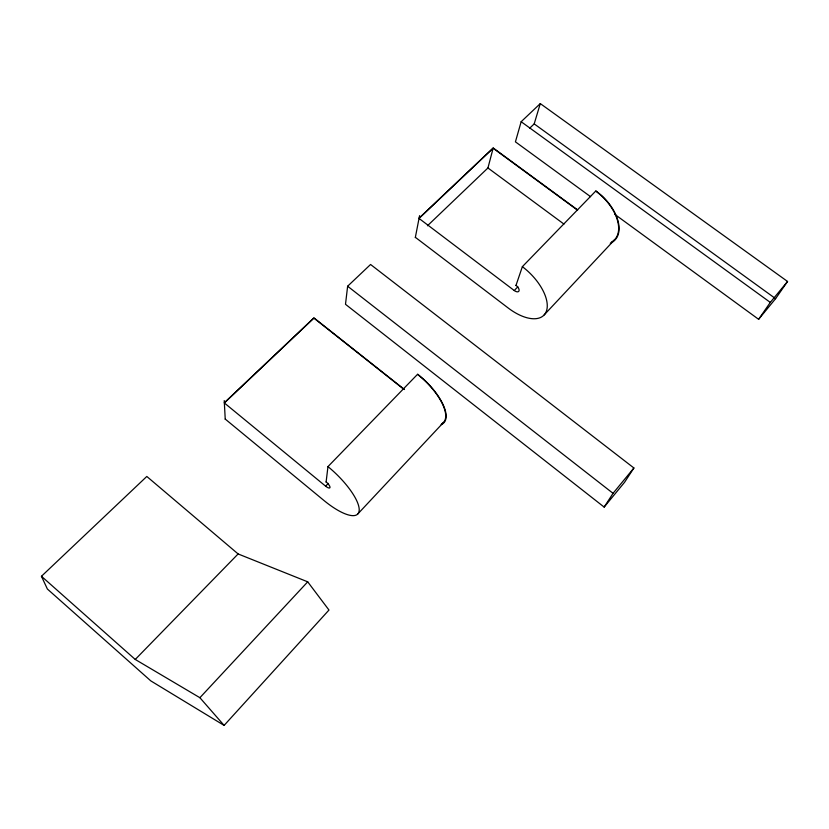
<?xml version="1.0" encoding="UTF-8"?>
<svg xmlns="http://www.w3.org/2000/svg" width="829" height="829" viewBox="0 0 829 829"><rect width="100%" height="100%" fill="white"/><g stroke="black" fill="none" stroke-linecap="round" stroke-linejoin="round"><path stroke-width="1.24" d="M347.631 286.223L345.496 304.295L604.154 507.089L624.61 482.219L633.905 467.991L370.573 264.482L347.631 286.223L613.045 493.328L604.154 507.089M326.098 482.126L327.963 466.613L417.681 374.18L424.127 379.713A42.424 17.326 44 0 1 441.142 424.614M415.308 237.591L419.578 215.644M427.453 225.768L487.939 167.966L493.12 148.246L577.523 210.183M614.579 214.193L758.618 319.31L775.602 298.658L787.55 281.466L540.29 103.594L521.161 121.718L515.42 141.842L590.569 196.68M529.721 128.163L534.197 123.894L540.29 103.594M515.928 285.591L522.363 266.669L595.927 190.867L601.885 195.779A38.59 22.58 44.5 0 1 610.279 243.208M758.618 319.31L770.296 302.409L787.55 281.466M613.045 493.328L633.905 467.991M224.11 725.406L328.978 610.04L307.714 581.834L238.12 553.948L146.806 476.457L41.45 576.279L47.377 589.015L150.837 680.91L224.11 725.406L199.893 697.707L135.251 659.459L41.45 576.279M199.893 697.707L307.714 581.834M357.838 513.918L443.619 422.334M544.135 314.958L614.817 239.508M493.12 148.246L419.039 218.431L514.249 290.523L517.835 286.813M403.588 389.102L313.911 318.129L224.369 402.967L325.61 486.157L328.294 483.369M135.251 659.459L238.12 553.948M224.358 402.739L313.932 317.87L404.469 389.516M419.091 218.151L493.193 147.956L577.626 209.913M534.197 123.894L775.602 298.658M521.161 121.718L770.296 302.409M487.939 167.966L563.938 224.079M415.36 237.322L508.281 308.067A39.678 20.321 44.2 0 0 546.477 310.937A39.678 20.321 44.2 0 0 522.363 266.669M225.229 419.08L323.89 500.436A43.802 14.01 43.8 0 0 359.144 510.799A43.802 14.01 43.8 0 0 327.963 466.613M224.234 400.583L225.239 419.308M516.021 285.331A4.984 2.549 44.2 0 1 519.027 290.875A4.984 2.549 44.2 0 1 514.249 290.523M595.813 191.157A38.113 22.3 44.5 0 1 611.346 242.192M326.118 481.908A5.502 1.762 43.8 0 1 330.015 487.442A5.502 1.762 43.8 0 1 325.61 486.157M417.619 374.439A41.896 17.108 44 0 1 441.857 423.733"/></g></svg>
